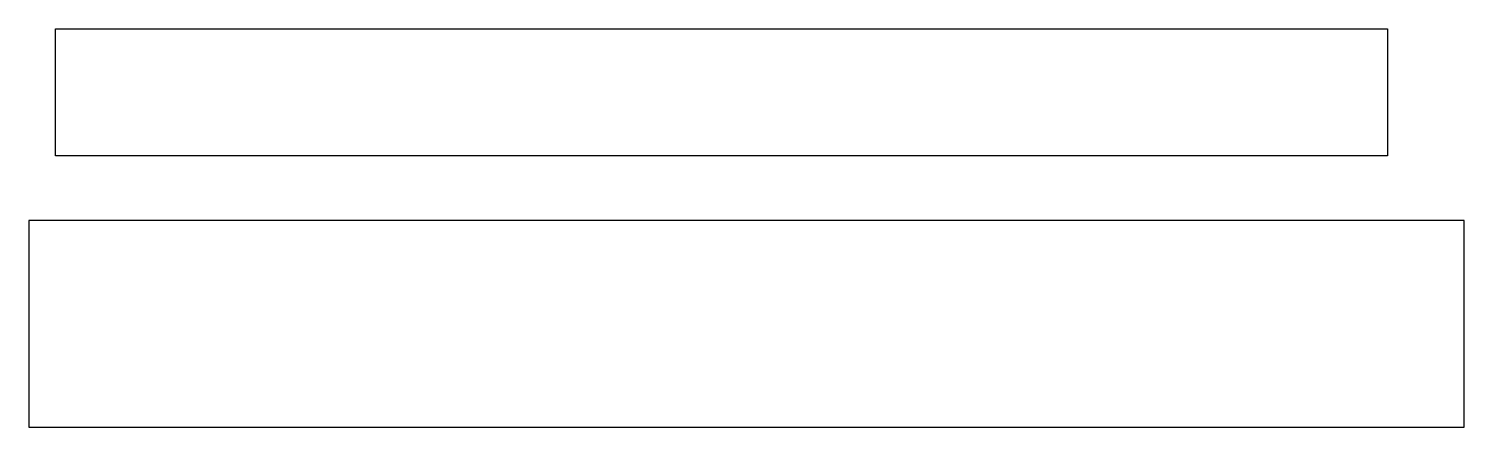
# Model space of a CAD drawing. Header units: millimetres. Extents: x -139 to 48, y -33 to 19.
import ezdxf

# ---------------------------------------------------------------- set-up
doc = ezdxf.new("R2010")
doc.units = ezdxf.units.MM
doc.layers.get('0').update_dxf_attribs({"linetype": 'CONTINUOUS'})

msp = doc.modelspace()

# ---------------------------------------------------------------- linework, layer by layer
for points in [[(-135.49, 19), (38, 19), (38, 2.42), (-135.49, 2.42)], [(-139, -33), (48, -33), (48, -6), (-139, -6)]]:
    msp.add_lwpolyline(points, close=True)

doc.saveas('drawing.dxf')
